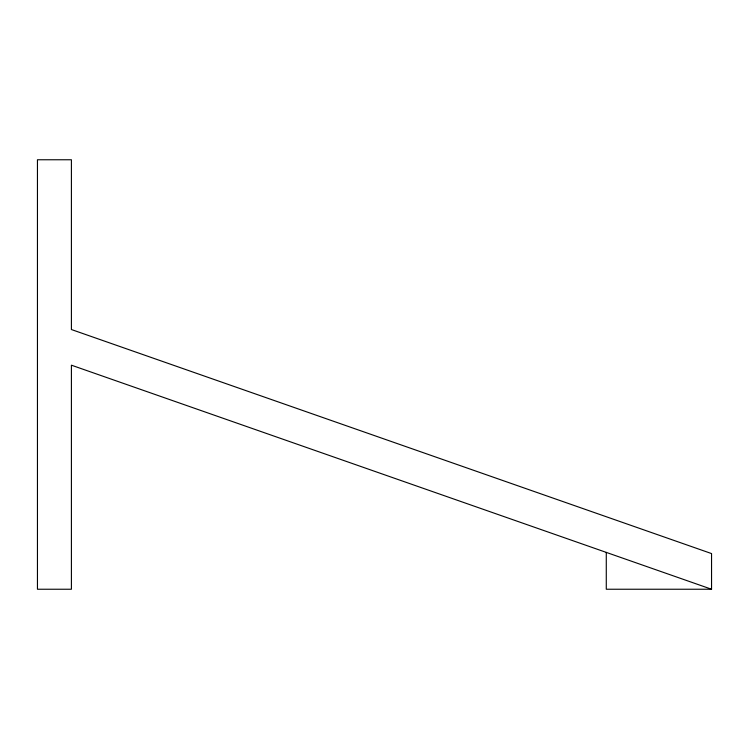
<?xml version="1.0" encoding="UTF-8"?>
<svg xmlns="http://www.w3.org/2000/svg" width="749" height="749" viewBox="0 0 749 749"><rect width="100%" height="100%" fill="white"/><g stroke="black" fill="none" stroke-linecap="round" stroke-linejoin="round"><path stroke-width="1.12" d="M711.55 589.238L71.408 365.184L71.408 589.238L37.45 589.238L37.45 159.762L71.408 159.762L71.408 329.532L711.55 553.577L711.55 589.238L606.278 589.238L606.278 552.388"/></g></svg>
